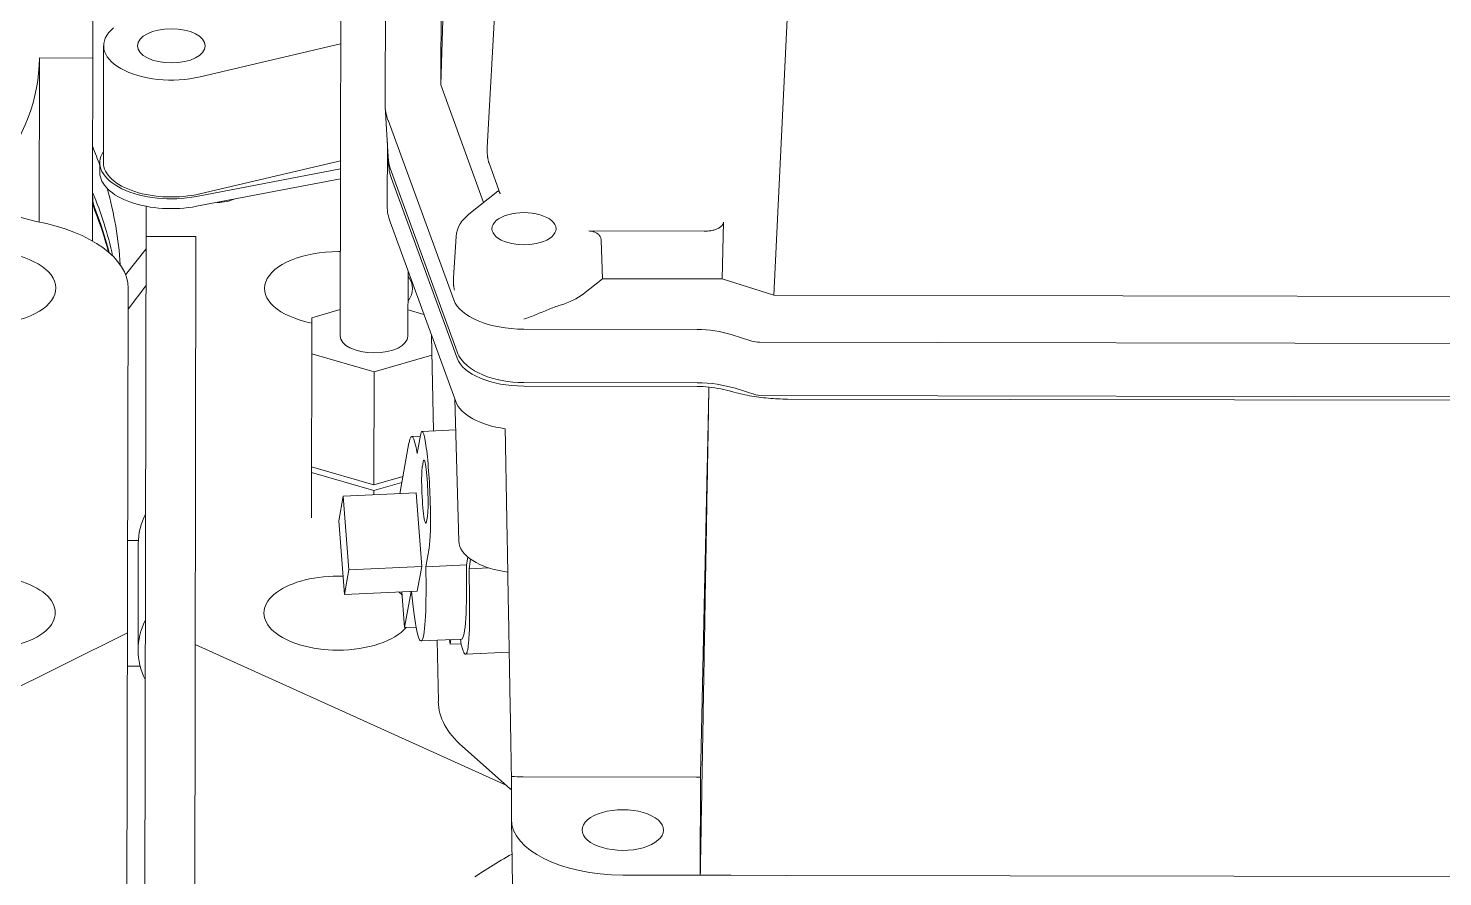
# Model space of a CAD drawing. Extents: x 766778 to 845620, y 133762 to 209800.
# Drawn here: x 785018.1 to 785216.4, y 190972.1 to 191091 of the extents above; entities that cross this region are included whole.
import ezdxf

# ---------------------------------------------------------------- set-up
doc = ezdxf.new("R2010")
doc.units = 0
doc.header["$MEASUREMENT"] = 0
doc.layers.get('0').update_dxf_attribs({"color": 1, "linetype": 'CONTINUOUS'})
doc.layers.add('LA-4748_SHOWN', color=2, linetype='CONTINUOUS', lineweight=53)

# ---------------------------------------------------------------- blocks, each defined once
blk = doc.blocks.new('ENGINE')
at = {"layer": 'LA-4748_SHOWN', "color": 252, "lineweight": 5}
for p, q in [((944012.92, 205744.1), (944013.73, 205896.45)), ((944027.19, 205779.24), (944028.11, 205806.98)), ((944027.31, 205801.11), (944027.19, 205779.24)), ((944033.64, 205770.42), (944035.36, 205799.7)), ((943978.25, 205757.52), (943978.47, 205798.87)), ((944073.78, 205749.58), (944076.27, 205798.68)), ((944019.46, 205795.54), (944019.36, 205776.54)), ((943979.82, 205768.5), (943979.91, 205784.89)), ((944013.14, 205785.03), (943993.41, 205780.47)), ((943970.77, 205760.22), (943970.89, 205783.2)), ((943978.39, 205783.16), (943970.89, 205783.2)), ((944033.11, 205762.71), (944027.19, 205779.24)), ((944019.75, 205769.18), (944019.37, 205776.17)), ((944019.75, 205774.32), (944028.88, 205749.08)), ((944019.64, 205771.16), (944019.6, 205762.25)), ((944033.63, 205770.3), (944033.64, 205770.42)), ((944033.63, 205770.18), (944033.63, 205770.3)), ((944033.63, 205770.07), (944033.63, 205770.18)), ((944033.63, 205769.96), (944033.63, 205770.07)), ((944033.63, 205769.86), (944033.63, 205769.96)), ((944033.64, 205769.76), (944033.63, 205769.86)), ((944033.64, 205769.66), (944033.64, 205769.76)), ((943979.31, 205767.12), (943979.32, 205768.5)), ((944013.05, 205768.63), (943993.32, 205764.08)), ((944019.75, 205769.18), (944019.8, 205768.64)), ((944019.8, 205768.64), (944019.89, 205768.1)), ((944019.81, 205768.56), (944019.81, 205768.31)), ((944019.89, 205768.1), (944020.02, 205767.57)), ((944033.65, 205769.56), (944033.64, 205769.66)), ((944033.66, 205769.46), (944033.65, 205769.56)), ((944033.67, 205769.37), (944033.66, 205769.46)), ((944033.68, 205769.28), (944033.67, 205769.37)), ((944033.69, 205769.18), (944033.68, 205769.28)), ((944033.7, 205769.09), (944033.69, 205769.18)), ((944033.72, 205769.01), (944033.7, 205769.09)), ((944033.73, 205768.92), (944033.72, 205769.01)), ((944033.74, 205768.83), (944033.73, 205768.92)), ((944033.76, 205768.75), (944033.74, 205768.83)), ((944033.78, 205768.67), (944033.76, 205768.75)), ((944033.79, 205768.59), (944033.78, 205768.67)), ((944033.81, 205768.51), (944033.79, 205768.59)), ((944033.83, 205768.43), (944033.81, 205768.51)), ((944033.86, 205768.36), (944033.83, 205768.43)), ((944033.88, 205768.29), (944033.86, 205768.36)), ((944033.9, 205768.22), (944033.88, 205768.29)), ((944033.9, 205768.22), (944035.44, 205763.93)), ((943992.86, 205762.33), (944013.04, 205766.12)), ((944013.05, 205767.5), (943992.87, 205763.71)), ((944020.02, 205767.57), (944020.19, 205767.05)), ((944029.32, 205741.81), (944020.19, 205767.05)), ((944020.2, 205766.14), (944029.32, 205740.9)), ((944031.04, 205761.08), (944035.13, 205764.3)), ((944035.13, 205764.3), (944035.14, 205764.3)), ((944035.14, 205764.3), (944035.15, 205764.31)), ((944035.15, 205764.31), (944035.16, 205764.31)), ((944035.16, 205764.31), (944035.17, 205764.32)), ((944035.17, 205764.32), (944035.18, 205764.32)), ((944035.18, 205764.32), (944035.2, 205764.31)), ((944035.2, 205764.31), (944035.21, 205764.31)), ((944035.21, 205764.31), (944035.22, 205764.31)), ((944035.22, 205764.31), (944035.23, 205764.3)), ((944035.23, 205764.3), (944035.24, 205764.29)), ((944035.24, 205764.29), (944035.26, 205764.28)), ((944035.26, 205764.28), (944035.27, 205764.26)), ((944035.27, 205764.26), (944035.28, 205764.25)), ((944035.28, 205764.25), (944035.3, 205764.23)), ((944035.3, 205764.23), (944035.31, 205764.21)), ((944035.31, 205764.21), (944035.32, 205764.19)), ((944035.32, 205764.19), (944035.34, 205764.16)), ((944035.34, 205764.16), (944035.35, 205764.14)), ((944035.35, 205764.14), (944035.36, 205764.11)), ((944035.36, 205764.11), (944035.38, 205764.08)), ((944035.38, 205764.08), (944035.39, 205764.04)), ((944035.39, 205764.04), (944035.41, 205764.01)), ((944035.41, 205764.01), (944035.42, 205763.97)), ((944035.42, 205763.97), (944035.44, 205763.93)), ((943985.11, 205635.14), (943985.78, 205762.35)), ((944019.98, 205760.06), (944029.11, 205734.82)), ((944030.07, 205760.1), (944029.81, 205759.73)), ((944030.36, 205760.45), (944030.07, 205760.1)), ((944030.69, 205760.78), (944030.36, 205760.45)), ((944031.04, 205761.08), (944030.69, 205760.78)), ((944066.72, 205759.85), (944066.54, 205751.89)), ((944066.72, 205759.85), (944066.7, 205759.71)), ((943985.76, 205758.12), (943992.76, 205758.08)), ((943991.77, 205570.91), (943992.76, 205758.08)), ((944029.24, 205757.99), (944028.86, 205752.17)), ((944029.3, 205758.45), (944029.24, 205757.99)), ((944029.42, 205758.9), (944029.3, 205758.45)), ((944029.59, 205759.32), (944029.42, 205758.9)), ((944029.81, 205759.73), (944029.59, 205759.32)), ((944047.85, 205758.68), (944047.98, 205758.67)), ((944047.85, 205758.68), (944064.01, 205758.59)), ((944047.98, 205758.67), (944048.1, 205758.67)), ((944048.1, 205758.67), (944048.21, 205758.65)), ((944048.21, 205758.65), (944048.32, 205758.63)), ((944048.32, 205758.63), (944048.42, 205758.61)), ((944048.42, 205758.61), (944048.52, 205758.58)), ((944048.52, 205758.58), (944048.62, 205758.54)), ((944048.62, 205758.54), (944048.71, 205758.51)), ((944048.71, 205758.51), (944048.79, 205758.47)), ((944048.79, 205758.47), (944048.87, 205758.42)), ((944048.87, 205758.42), (944048.95, 205758.38)), ((944048.95, 205758.38), (944049.03, 205758.33)), ((944049.03, 205758.33), (944049.1, 205758.27)), ((944049.1, 205758.27), (944049.17, 205758.22)), ((944049.17, 205758.22), (944049.23, 205758.16)), ((944049.23, 205758.16), (944049.3, 205758.1)), ((944049.3, 205758.1), (944049.35, 205758.03)), ((944049.35, 205758.03), (944049.4, 205757.96)), ((944049.4, 205757.96), (944049.45, 205757.88)), ((944049.45, 205757.88), (944049.49, 205757.8)), ((944049.49, 205757.8), (944049.52, 205757.71)), ((944064.18, 205758.59), (944064.01, 205758.59)), ((944064.35, 205758.6), (944064.18, 205758.59)), ((944064.51, 205758.61), (944064.35, 205758.6)), ((944064.66, 205758.62), (944064.51, 205758.61)), ((944064.81, 205758.64), (944064.66, 205758.62)), ((944064.96, 205758.66), (944064.81, 205758.64)), ((944065.1, 205758.69), (944064.96, 205758.66)), ((944065.24, 205758.72), (944065.1, 205758.69)), ((944065.37, 205758.75), (944065.24, 205758.72)), ((944065.5, 205758.79), (944065.37, 205758.75)), ((944065.62, 205758.83), (944065.5, 205758.79)), ((944065.74, 205758.88), (944065.62, 205758.83)), ((944065.86, 205758.92), (944065.74, 205758.88)), ((944065.97, 205758.98), (944065.86, 205758.92)), ((944066.08, 205759.03), (944065.97, 205758.98)), ((944066.18, 205759.1), (944066.08, 205759.03)), ((944066.28, 205759.16), (944066.18, 205759.1)), ((944066.38, 205759.23), (944066.28, 205759.16)), ((944066.46, 205759.3), (944066.38, 205759.23)), ((944066.54, 205759.39), (944066.46, 205759.3)), ((944066.61, 205759.48), (944066.54, 205759.39)), ((944066.67, 205759.58), (944066.61, 205759.48)), ((944066.7, 205759.71), (944066.67, 205759.58)), ((943985.75, 205756.41), (943982.88, 205752.74)), ((944049.52, 205757.71), (944049.54, 205757.62)), ((944049.54, 205757.62), (944049.56, 205757.51)), ((944049.56, 205757.51), (944049.57, 205757.4)), ((944049.72, 205751.98), (944049.57, 205757.4)), ((944022.49, 205753.12), (944022.44, 205744.05)), ((944028.85, 205751.99), (944028.84, 205751.91)), ((944028.84, 205751.91), (944028.84, 205751.84)), ((944028.84, 205751.84), (944028.84, 205751.77)), ((944028.86, 205752.2), (944028.85, 205752.13)), ((944028.85, 205752.13), (944028.85, 205752.06)), ((944028.85, 205752.06), (944028.85, 205751.99)), ((944047.05, 205749.88), (944049.72, 205751.98)), ((944049.72, 205751.98), (944066.54, 205751.89)), ((944073.78, 205749.58), (944066.54, 205751.89)), ((943982.16, 205550.32), (943983.22, 205750.88)), ((943983.2, 205747.92), (943985.72, 205751.21)), ((944028.84, 205751.77), (944028.84, 205751.7)), ((944028.84, 205751.7), (944028.84, 205751.63)), ((944028.84, 205751.63), (944028.85, 205751.55)), ((944028.85, 205751.55), (944028.85, 205751.48)), ((944028.85, 205751.48), (944028.85, 205751.41)), ((944028.85, 205751.41), (944028.86, 205751.34)), ((944028.86, 205751.34), (944028.86, 205751.26)), ((944028.86, 205751.26), (944028.87, 205751.19)), ((944028.87, 205751.19), (944028.87, 205751.12)), ((944028.87, 205751.12), (944028.88, 205751.04)), ((944028.88, 205751.04), (944028.89, 205750.97)), ((944028.89, 205750.97), (944028.9, 205750.9)), ((944028.9, 205750.9), (944028.91, 205750.83)), ((944028.91, 205750.83), (944028.92, 205750.75)), ((944028.92, 205750.75), (944028.93, 205750.68)), ((944028.93, 205750.68), (944028.94, 205750.61)), ((944028.94, 205750.61), (944028.95, 205750.53)), ((944028.95, 205750.53), (944028.97, 205750.46)), ((944042.57, 205747.86), (944042.78, 205747.94)), ((944042.78, 205747.94), (944042.99, 205748.02)), ((944042.99, 205748.02), (944043.19, 205748.1)), ((944043.19, 205748.1), (944043.4, 205748.17)), ((944043.4, 205748.17), (944043.6, 205748.24)), ((944043.6, 205748.24), (944043.8, 205748.3)), ((944171.65, 205749.06), (944073.78, 205749.58)), ((944008.82, 205718.62), (944008.97, 205746.64)), ((944012.94, 205747.77), (944008.97, 205746.64)), ((944024.68, 205747.06), (944022.46, 205747.72)), ((944038.7, 205746.35), (944038.91, 205746.42)), ((944038.91, 205746.42), (944039.13, 205746.5)), ((944039.13, 205746.5), (944039.35, 205746.58)), ((944039.35, 205746.58), (944039.56, 205746.66)), ((944039.56, 205746.66), (944039.78, 205746.74)), ((944039.78, 205746.74), (944040, 205746.82)), ((944040, 205746.82), (944040.22, 205746.91)), ((944040.22, 205746.91), (944040.43, 205746.99)), ((944040.43, 205746.99), (944040.65, 205747.08)), ((944040.65, 205747.08), (944040.86, 205747.17)), ((944040.86, 205747.17), (944041.08, 205747.26)), ((944041.08, 205747.26), (944041.29, 205747.34)), ((944041.29, 205747.34), (944041.51, 205747.43)), ((944041.51, 205747.43), (944041.72, 205747.52)), ((944041.72, 205747.52), (944041.93, 205747.61)), ((944041.93, 205747.61), (944042.15, 205747.69)), ((944042.15, 205747.69), (944042.36, 205747.78)), ((944042.36, 205747.78), (944042.57, 205747.86)), ((944025.95, 205730.74), (944025.75, 205744.11)), ((944038.69, 205744.94), (944062.99, 205744.81)), ((944067.77, 205744.1), (944070.66, 205743.17)), ((944071.72, 205743.01), (944173.63, 205742.48)), ((944008.94, 205741.6), (944017.66, 205739.03)), ((944017.66, 205739.03), (944025.79, 205741.34)), ((944029.32, 205741.81), (944029.43, 205741.53)), ((944029.43, 205741.53), (944029.57, 205741.26)), ((944029.57, 205741.26), (944029.72, 205741)), ((944029.72, 205741), (944029.89, 205740.76)), ((944029.89, 205740.76), (944030.28, 205740.29)), ((944030.28, 205740.29), (944030.71, 205739.87)), ((944017.57, 205723.19), (944017.66, 205739.03)), ((944030.71, 205739.87), (944031.2, 205739.49)), ((944031.2, 205739.49), (944031.73, 205739.14)), ((944031.73, 205739.14), (944032.3, 205738.83)), ((944032.3, 205738.83), (944032.91, 205738.55)), ((944032.91, 205738.55), (944033.55, 205738.3)), ((944033.55, 205738.3), (944034.22, 205738.09)), ((944034.22, 205738.09), (944034.92, 205737.9)), ((944034.92, 205737.9), (944035.64, 205737.75)), ((944035.64, 205737.75), (944036.37, 205737.63)), ((944036.37, 205737.63), (944037.12, 205737.54)), ((944037.12, 205737.54), (944037.88, 205737.49)), ((944037.88, 205737.49), (944038.65, 205737.47)), ((944062.95, 205737.34), (944038.65, 205737.47)), ((944038.65, 205736.96), (944062.95, 205736.83)), ((944062.95, 205737.34), (944063.66, 205737.33)), ((944063.66, 205737.33), (944064.37, 205737.29)), ((944064.37, 205737.29), (944065.07, 205737.22)), ((944064.6, 205736.3), (944064.59, 205735.85)), ((944064.62, 205736.75), (944064.6, 205736.3)), ((944064.61, 205736.22), (944064.6, 205735.73)), ((944064.62, 205736.7), (944064.61, 205736.22)), ((944064.62, 205736.75), (944064.62, 205736.7)), ((944065.07, 205737.22), (944065.76, 205737.13)), ((944065.76, 205737.13), (944066.43, 205737.02)), ((944066.43, 205737.02), (944067.08, 205736.88)), ((944067.08, 205736.88), (944067.7, 205736.72)), ((944067.7, 205736.72), (944068.3, 205736.55)), ((944068.11, 205736.02), (944067.81, 205736.11)), ((944068.42, 205735.94), (944068.11, 205736.02)), ((944071.19, 205735.62), (944068.3, 205736.55)), ((944029.47, 205715.28), (944028.97, 205735.22)), ((944064.55, 205734.04), (944064.54, 205733.59)), ((944064.56, 205734.49), (944064.55, 205734.04)), ((944064.56, 205734.27), (944064.55, 205733.78)), ((944064.57, 205734.94), (944064.56, 205734.49)), ((944064.57, 205734.76), (944064.56, 205734.27)), ((944064.58, 205735.39), (944064.57, 205734.94)), ((944064.58, 205735.24), (944064.57, 205734.76)), ((944064.59, 205735.85), (944064.58, 205735.39)), ((944064.6, 205735.73), (944064.58, 205735.24)), ((944068.72, 205735.86), (944068.42, 205735.94)), ((944069.03, 205735.78), (944068.72, 205735.86)), ((944069.34, 205735.71), (944069.03, 205735.78)), ((944069.66, 205735.64), (944069.34, 205735.71)), ((944069.98, 205735.57), (944069.66, 205735.64)), ((944070.3, 205735.51), (944069.98, 205735.57)), ((944070.62, 205735.45), (944070.3, 205735.51)), ((944070.95, 205735.4), (944070.62, 205735.45)), ((944071.27, 205735.35), (944070.95, 205735.4)), ((944071.45, 205735.56), (944071.19, 205735.62)), ((944071.61, 205735.3), (944071.27, 205735.35)), ((944071.68, 205735.55), (944071.45, 205735.56)), ((944071.94, 205735.26), (944071.61, 205735.3)), ((944173.6, 205735.01), (944071.68, 205735.55)), ((944072.27, 205735.22), (944071.94, 205735.26)), ((944072.6, 205735.18), (944072.27, 205735.22)), ((944072.94, 205735.15), (944072.6, 205735.18)), ((944073.27, 205735.12), (944072.94, 205735.15)), ((944073.61, 205735.09), (944073.27, 205735.12)), ((944073.95, 205735.07), (944073.61, 205735.09)), ((944074.28, 205735.05), (944073.95, 205735.07)), ((944074.62, 205735.04), (944074.28, 205735.05)), ((944074.96, 205735.03), (944074.62, 205735.04)), ((944075.3, 205735.02), (944074.96, 205735.03)), ((944075.64, 205735.02), (944075.3, 205735.02)), ((944075.64, 205735.02), (944169.64, 205734.52)), ((944064.5, 205732.24), (944064.49, 205731.79)), ((944064.51, 205732.69), (944064.5, 205732.24)), ((944064.53, 205733.14), (944064.51, 205732.69)), ((944064.52, 205732.32), (944064.51, 205731.83)), ((944064.53, 205732.81), (944064.52, 205732.32)), ((944064.54, 205733.59), (944064.53, 205733.14)), ((944064.54, 205733.29), (944064.53, 205732.81)), ((944064.55, 205733.78), (944064.54, 205733.29)), ((944024.12, 205730.01), (944022.9, 205729.96)), ((944024.15, 205730.15), (944023.67, 205727.55)), ((944029.08, 205730.88), (944024.37, 205730.67)), ((944036.03, 205730.56), (944036.03, 205731)), ((944036.04, 205730.13), (944036.03, 205730.56)), ((944036.05, 205729.7), (944036.04, 205730.13)), ((944064.46, 205730.44), (944064.45, 205729.99)), ((944064.47, 205730.89), (944064.46, 205730.44)), ((944064.48, 205731.34), (944064.47, 205730.89)), ((944064.48, 205730.36), (944064.47, 205729.87)), ((944064.49, 205731.79), (944064.48, 205731.34)), ((944064.49, 205730.85), (944064.48, 205730.36)), ((944064.5, 205731.34), (944064.49, 205730.85)), ((944064.51, 205731.83), (944064.5, 205731.34)), ((944022.53, 205729.08), (944021.22, 205721.94)), ((944036.05, 205729.27), (944036.05, 205729.7)), ((944036.06, 205728.84), (944036.05, 205729.27)), ((944036.06, 205728.41), (944036.06, 205728.84)), ((944036.07, 205727.97), (944036.06, 205728.41)), ((944064.4, 205728.19), (944064.39, 205727.74)), ((944064.41, 205728.64), (944064.4, 205728.19)), ((944064.42, 205729.09), (944064.41, 205728.64)), ((944064.43, 205729.54), (944064.42, 205729.09)), ((944064.45, 205729.99), (944064.43, 205729.54)), ((944064.44, 205728.41), (944064.43, 205727.92)), ((944064.45, 205728.9), (944064.44, 205728.41)), ((944064.46, 205729.39), (944064.45, 205728.9)), ((944064.47, 205729.87), (944064.46, 205729.39)), ((944024.39, 205725.73), (944024.51, 205726.4)), ((944036.08, 205727.54), (944036.07, 205727.97)), ((944036.08, 205727.11), (944036.08, 205727.54)), ((944036.09, 205726.68), (944036.08, 205727.11)), ((944036.1, 205726.24), (944036.09, 205726.68)), ((944036.1, 205725.81), (944036.1, 205726.24)), ((944064.36, 205726.4), (944064.34, 205725.95)), ((944064.37, 205726.85), (944064.36, 205726.4)), ((944064.38, 205727.3), (944064.37, 205726.85)), ((944064.39, 205727.74), (944064.38, 205727.3)), ((944064.4, 205726.45), (944064.39, 205725.96)), ((944064.41, 205726.94), (944064.4, 205726.45)), ((944064.42, 205727.43), (944064.41, 205726.94)), ((944064.43, 205727.92), (944064.42, 205727.43)), ((944008.85, 205724.97), (944017.57, 205722.41)), ((944008.86, 205725.75), (944017.57, 205723.19)), ((944017.57, 205723.19), (944021.66, 205724.34)), ((944036.11, 205725.38), (944036.1, 205725.81)), ((944036.11, 205724.94), (944036.11, 205725.38)), ((944036.12, 205724.51), (944036.11, 205724.94)), ((944036.13, 205724.07), (944036.12, 205724.51)), ((944036.13, 205723.64), (944036.13, 205724.07)), ((944064.3, 205724.16), (944064.29, 205723.72)), ((944064.31, 205724.61), (944064.3, 205724.16)), ((944064.32, 205725.06), (944064.31, 205724.61)), ((944064.33, 205725.5), (944064.32, 205725.06)), ((944064.34, 205725.95), (944064.33, 205725.5)), ((944064.36, 205724.48), (944064.35, 205723.99)), ((944064.37, 205724.97), (944064.36, 205724.48)), ((944064.38, 205725.47), (944064.37, 205724.97)), ((944064.39, 205725.96), (944064.38, 205725.47)), ((944017.57, 205722.41), (944021.51, 205723.52)), ((944017.57, 205721.78), (944017.57, 205722.41)), ((944036.14, 205723.2), (944036.13, 205723.64)), ((944036.15, 205722.77), (944036.14, 205723.2)), ((944036.15, 205722.33), (944036.15, 205722.77)), ((944036.16, 205721.9), (944036.15, 205722.33)), ((944064.25, 205722.38), (944064.24, 205721.93)), ((944064.27, 205722.82), (944064.25, 205722.38)), ((944064.28, 205723.27), (944064.27, 205722.82)), ((944064.29, 205723.72), (944064.28, 205723.27)), ((944064.32, 205722.52), (944064.31, 205722.02)), ((944064.33, 205723.01), (944064.32, 205722.52)), ((944064.34, 205723.5), (944064.33, 205723.01)), ((944064.35, 205723.99), (944064.34, 205723.5)), ((944013.28, 205721.6), (944012.64, 205718.15)), ((944023.49, 205722.04), (944013.28, 205721.6)), ((944014.03, 205711.28), (944013.28, 205721.6)), ((944024.25, 205711.72), (944023.49, 205722.04)), ((944036.17, 205721.46), (944036.16, 205721.9)), ((944036.17, 205721.03), (944036.17, 205721.46)), ((944036.18, 205720.59), (944036.17, 205721.03)), ((944036.18, 205720.15), (944036.18, 205720.59)), ((944036.19, 205719.72), (944036.18, 205720.15)), ((944064.2, 205720.15), (944064.19, 205719.7)), ((944064.21, 205720.59), (944064.2, 205720.15)), ((944064.22, 205721.04), (944064.21, 205720.59)), ((944064.23, 205721.48), (944064.22, 205721.04)), ((944064.24, 205721.93), (944064.23, 205721.48)), ((944064.27, 205720.55), (944064.26, 205720.05)), ((944064.28, 205721.04), (944064.27, 205720.55)), ((944064.29, 205721.53), (944064.28, 205721.04)), ((944064.31, 205722.02), (944064.29, 205721.53)), ((944012.64, 205718.15), (944013.4, 205707.84)), ((944025.07, 205718.71), (944024.95, 205718.04)), ((944036.2, 205719.28), (944036.19, 205719.72)), ((944036.2, 205718.84), (944036.2, 205719.28)), ((944036.21, 205718.41), (944036.2, 205718.84)), ((944036.22, 205717.97), (944036.21, 205718.41)), ((944064.15, 205718.36), (944064.14, 205717.92)), ((944064.17, 205718.81), (944064.15, 205718.36)), ((944064.18, 205719.25), (944064.17, 205718.81)), ((944064.19, 205719.7), (944064.18, 205719.25)), ((944064.23, 205718.57), (944064.22, 205718.08)), ((944064.24, 205719.07), (944064.23, 205718.57)), ((944064.25, 205719.56), (944064.24, 205719.07)), ((944064.26, 205720.05), (944064.25, 205719.56)), ((944036.22, 205717.53), (944036.22, 205717.97)), ((944036.23, 205717.09), (944036.22, 205717.53)), ((944036.24, 205716.66), (944036.23, 205717.09)), ((944036.24, 205716.22), (944036.24, 205716.66)), ((944036.25, 205715.78), (944036.24, 205716.22)), ((944064.1, 205716.14), (944064.09, 205715.7)), ((944064.11, 205716.59), (944064.1, 205716.14)), ((944064.12, 205717.03), (944064.11, 205716.59)), ((944064.13, 205717.48), (944064.12, 205717.03)), ((944064.14, 205717.92), (944064.13, 205717.48)), ((944064.19, 205716.6), (944064.18, 205716.11)), ((944064.2, 205717.09), (944064.19, 205716.6)), ((944064.21, 205717.59), (944064.2, 205717.09)), ((944064.22, 205718.08), (944064.21, 205717.59)), ((943984.53, 205715.49), (943983.03, 205715.5)), ((943984.52, 205715.05), (943984.44, 205700.15)), ((944024.83, 205711.69), (944025.31, 205714.29)), ((944036.25, 205715.34), (944036.25, 205715.78)), ((944036.26, 205714.9), (944036.25, 205715.34)), ((944036.27, 205714.46), (944036.26, 205714.9)), ((944036.27, 205714.02), (944036.27, 205714.46)), ((944064.05, 205714.37), (944064.04, 205713.93)), ((944064.06, 205714.81), (944064.05, 205714.37)), ((944064.08, 205715.26), (944064.06, 205714.81)), ((944064.09, 205715.7), (944064.08, 205715.26)), ((944064.15, 205714.62), (944064.14, 205714.13)), ((944064.16, 205715.12), (944064.15, 205714.62)), ((944064.17, 205715.61), (944064.16, 205715.12)), ((944064.18, 205716.11), (944064.17, 205715.61)), ((944030.53, 205711.93), (944030.73, 205713.02)), ((944030.91, 205711.38), (944031.1, 205712.73)), ((944036.28, 205713.58), (944036.27, 205714.02)), ((944036.29, 205713.14), (944036.28, 205713.58)), ((944036.29, 205712.7), (944036.29, 205713.14)), ((944036.3, 205712.26), (944036.29, 205712.7)), ((944036.31, 205711.82), (944036.3, 205712.26)), ((944064.01, 205712.6), (944064, 205712.15)), ((944064.02, 205713.04), (944064.01, 205712.6)), ((944064.03, 205713.48), (944064.02, 205713.04)), ((944064.04, 205713.93), (944064.03, 205713.48)), ((944064.11, 205712.64), (944064.1, 205712.14)), ((944064.12, 205713.13), (944064.11, 205712.64)), ((944064.13, 205713.63), (944064.12, 205713.13)), ((944064.14, 205714.13), (944064.13, 205713.63)), ((944013.4, 205707.84), (944014.03, 205711.28)), ((944024.25, 205711.72), (944014.03, 205711.28)), ((944023.61, 205708.27), (944024.25, 205711.72)), ((944030.53, 205711.93), (944024.83, 205711.69)), ((944030.91, 205711.38), (944033.64, 205711.5)), ((944030.95, 205706.92), (944030.91, 205711.38)), ((944036.31, 205711.38), (944036.31, 205711.82)), ((944036.32, 205710.94), (944036.31, 205711.38)), ((944036.32, 205710.5), (944036.32, 205710.94)), ((944036.33, 205710.06), (944036.32, 205710.5)), ((944063.95, 205710.39), (944063.94, 205709.94)), ((944063.96, 205710.83), (944063.95, 205710.39)), ((944063.98, 205711.27), (944063.96, 205710.83)), ((944063.99, 205711.71), (944063.98, 205711.27)), ((944064, 205712.15), (944063.99, 205711.71)), ((944064.06, 205710.65), (944064.05, 205710.16)), ((944064.07, 205711.15), (944064.06, 205710.65)), ((944064.09, 205711.65), (944064.07, 205711.15)), ((944064.1, 205712.14), (944064.09, 205711.65)), ((944023.61, 205708.27), (944013.4, 205707.84)), ((944021.81, 205703.17), (944022.74, 205708.24)), ((944036.34, 205709.62), (944036.33, 205710.06)), ((944036.34, 205709.17), (944036.34, 205709.62)), ((944036.35, 205708.73), (944036.34, 205709.17)), ((944036.36, 205708.29), (944036.35, 205708.73)), ((944036.36, 205707.85), (944036.36, 205708.29)), ((944063.91, 205708.62), (944063.9, 205708.18)), ((944063.92, 205709.06), (944063.91, 205708.62)), ((944063.93, 205709.5), (944063.92, 205709.06)), ((944063.94, 205709.94), (944063.93, 205709.5)), ((944064.02, 205708.67), (944064.01, 205708.17)), ((944064.03, 205709.16), (944064.02, 205708.67)), ((944064.04, 205709.66), (944064.03, 205709.16)), ((944064.05, 205710.16), (944064.04, 205709.66)), ((944021.45, 205708.18), (944021.81, 205703.17)), ((944030.95, 205706.28), (944030.95, 205706.92)), ((944030.95, 205705.7), (944030.95, 205706.28)), ((944036.37, 205707.41), (944036.36, 205707.85)), ((944036.38, 205706.96), (944036.37, 205707.41)), ((944036.38, 205706.52), (944036.38, 205706.96)), ((944036.39, 205706.08), (944036.38, 205706.52)), ((944063.85, 205706.42), (944063.84, 205705.98)), ((944063.86, 205706.86), (944063.85, 205706.42)), ((944063.88, 205707.3), (944063.86, 205706.86)), ((944063.89, 205707.74), (944063.88, 205707.3)), ((944063.9, 205708.18), (944063.89, 205707.74)), ((944063.98, 205706.68), (944063.97, 205706.18)), ((944063.99, 205707.17), (944063.98, 205706.68)), ((944064, 205707.67), (944063.99, 205707.17)), ((944064.01, 205708.17), (944064, 205707.67)), ((944030.94, 205704.22), (944030.95, 205704.67)), ((944030.95, 205705.16), (944030.95, 205705.7)), ((944030.95, 205704.67), (944030.95, 205705.16)), ((944036.4, 205705.63), (944036.39, 205706.08)), ((944036.4, 205705.19), (944036.4, 205705.63)), ((944036.41, 205704.74), (944036.4, 205705.19)), ((944036.41, 205704.3), (944036.41, 205704.74)), ((944036.42, 205703.86), (944036.41, 205704.3)), ((944063.81, 205704.66), (944063.8, 205704.22)), ((944063.82, 205705.1), (944063.81, 205704.66)), ((944063.83, 205705.54), (944063.82, 205705.1)), ((944063.84, 205705.98), (944063.83, 205705.54)), ((944063.94, 205704.68), (944063.93, 205704.18)), ((944063.95, 205705.18), (944063.94, 205704.68)), ((944063.96, 205705.68), (944063.95, 205705.18)), ((944063.97, 205706.18), (944063.96, 205705.68)), ((943982.97, 205702.59), (943945.97, 205684.33)), ((944023.44, 205703.24), (944021.81, 205703.17)), ((944030.87, 205702.09), (944030.88, 205702.39)), ((944030.88, 205702.39), (944030.9, 205702.71)), ((944030.9, 205702.71), (944030.91, 205703.05)), ((944030.91, 205703.05), (944030.92, 205703.41)), ((944030.92, 205703.41), (944030.93, 205703.8)), ((944030.93, 205703.8), (944030.94, 205704.22)), ((944036.43, 205703.41), (944036.42, 205703.86)), ((944036.43, 205702.97), (944036.43, 205703.41)), ((944036.44, 205702.52), (944036.43, 205702.97)), ((944036.45, 205702.07), (944036.44, 205702.52)), ((944063.75, 205702.46), (944063.74, 205702.03)), ((944063.77, 205702.9), (944063.75, 205702.46)), ((944063.78, 205703.34), (944063.77, 205702.9)), ((944063.79, 205703.78), (944063.78, 205703.34)), ((944063.8, 205704.22), (944063.79, 205703.78)), ((944063.9, 205702.69), (944063.89, 205702.19)), ((944063.91, 205703.19), (944063.9, 205702.69)), ((944063.92, 205703.68), (944063.91, 205703.19)), ((944063.93, 205704.18), (944063.92, 205703.68)), ((943992.46, 205700.88), (944036.08, 205680.97)), ((944029.83, 205701.53), (944024.13, 205701.29)), ((944026.52, 205692.77), (944026.39, 205701.38)), ((944028.13, 205701.46), (944028.19, 205700.82)), ((944028.19, 205700.82), (944028.28, 205701.47)), ((944028.19, 205700.82), (944029.76, 205700.88)), ((944029.63, 205701.52), (944029.68, 205701.28)), ((944029.68, 205701.28), (944029.72, 205701.05)), ((944029.72, 205701.05), (944029.77, 205700.83)), ((944029.77, 205700.83), (944029.81, 205700.64)), ((944029.81, 205700.64), (944029.86, 205700.46)), ((944029.86, 205700.46), (944029.9, 205700.29)), ((944029.9, 205700.29), (944029.95, 205700.14)), ((944030.68, 205700.17), (944030.71, 205700.32)), ((944030.71, 205700.32), (944030.73, 205700.49)), ((944030.73, 205700.49), (944030.75, 205700.67)), ((944030.75, 205700.67), (944030.77, 205700.87)), ((944030.77, 205700.87), (944030.79, 205701.08)), ((944030.79, 205701.08), (944030.81, 205701.3)), ((944030.81, 205701.3), (944030.83, 205701.55)), ((944030.83, 205701.55), (944030.85, 205701.81)), ((944030.85, 205701.81), (944030.87, 205702.09)), ((944036.45, 205701.63), (944036.45, 205702.07)), ((944036.46, 205701.18), (944036.45, 205701.63)), ((944036.47, 205700.74), (944036.46, 205701.18)), ((944036.47, 205700.29), (944036.47, 205700.74)), ((944036.48, 205699.84), (944036.47, 205700.29)), ((944063.7, 205700.27), (944063.69, 205699.84)), ((944063.71, 205700.71), (944063.7, 205700.27)), ((944063.72, 205701.15), (944063.71, 205700.71)), ((944063.73, 205701.59), (944063.72, 205701.15)), ((944063.74, 205702.03), (944063.73, 205701.59)), ((944063.85, 205700.69), (944063.84, 205700.19)), ((944063.86, 205701.19), (944063.85, 205700.69)), ((944063.87, 205701.69), (944063.86, 205701.19)), ((944063.89, 205702.19), (944063.87, 205701.69)), ((944029.95, 205700.14), (944029.99, 205700)), ((944029.99, 205700), (944030.03, 205699.88)), ((944030.03, 205699.88), (944030.07, 205699.78)), ((944030.07, 205699.78), (944030.11, 205699.68)), ((944030.11, 205699.68), (944030.14, 205699.61)), ((944030.14, 205699.61), (944030.18, 205699.54)), ((944030.18, 205699.54), (944030.22, 205699.49)), ((944030.22, 205699.49), (944030.25, 205699.45)), ((944030.25, 205699.45), (944030.29, 205699.42)), ((944030.29, 205699.42), (944030.32, 205699.41)), ((944030.32, 205699.41), (944030.36, 205699.4)), ((944036.48, 205699.67), (944030.36, 205699.4)), ((944030.36, 205699.4), (944030.39, 205699.41)), ((944030.39, 205699.41), (944030.42, 205699.43)), ((944030.42, 205699.43), (944030.46, 205699.46)), ((944030.46, 205699.46), (944030.49, 205699.51)), ((944030.49, 205699.51), (944030.52, 205699.56)), ((944030.52, 205699.56), (944030.55, 205699.63)), ((944030.55, 205699.63), (944030.57, 205699.71)), ((944030.57, 205699.71), (944030.6, 205699.81)), ((944030.6, 205699.81), (944030.63, 205699.92)), ((944030.63, 205699.92), (944030.66, 205700.04)), ((944030.66, 205700.04), (944030.68, 205700.17)), ((944036.49, 205699.4), (944036.48, 205699.84)), ((944036.49, 205698.95), (944036.49, 205699.4)), ((944036.5, 205698.5), (944036.49, 205698.95)), ((944036.51, 205698.06), (944036.5, 205698.5)), ((944063.66, 205698.52), (944063.64, 205698.09)), ((944063.67, 205698.96), (944063.66, 205698.52)), ((944063.68, 205699.4), (944063.67, 205698.96)), ((944063.69, 205699.84), (944063.68, 205699.4)), ((944063.81, 205698.68), (944063.8, 205698.18)), ((944063.82, 205699.19), (944063.81, 205698.68)), ((944063.83, 205699.69), (944063.82, 205699.19)), ((944063.84, 205700.19), (944063.83, 205699.69)), ((943984.72, 205697.88), (943982.94, 205697.89)), ((944036.51, 205697.61), (944036.51, 205698.06)), ((944036.52, 205697.16), (944036.51, 205697.61)), ((944036.53, 205696.71), (944036.52, 205697.16)), ((944036.53, 205696.26), (944036.53, 205696.71)), ((944063.6, 205696.34), (944063.59, 205695.91)), ((944063.61, 205696.78), (944063.6, 205696.34)), ((944063.62, 205697.21), (944063.61, 205696.78)), ((944063.63, 205697.65), (944063.62, 205697.21)), ((944063.64, 205698.09), (944063.63, 205697.65)), ((944063.77, 205696.68), (944063.76, 205696.18)), ((944063.78, 205697.18), (944063.77, 205696.68)), ((944063.79, 205697.68), (944063.78, 205697.18)), ((944063.8, 205698.18), (944063.79, 205697.68)), ((944036.54, 205695.82), (944036.53, 205696.26)), ((944036.54, 205695.37), (944036.54, 205695.82)), ((944036.55, 205694.92), (944036.54, 205695.37)), ((944036.56, 205694.47), (944036.55, 205694.92)), ((944036.56, 205694.02), (944036.56, 205694.47)), ((944063.56, 205694.6), (944063.55, 205694.16)), ((944063.57, 205695.03), (944063.56, 205694.6)), ((944063.58, 205695.47), (944063.57, 205695.03)), ((944063.59, 205695.91), (944063.58, 205695.47)), ((944063.73, 205694.67), (944063.72, 205694.17)), ((944063.74, 205695.17), (944063.73, 205694.67)), ((944063.75, 205695.68), (944063.74, 205695.17)), ((944063.76, 205696.18), (944063.75, 205695.68)), ((944036.57, 205693.57), (944036.56, 205694.02)), ((944036.58, 205693.12), (944036.57, 205693.57)), ((944036.58, 205692.67), (944036.58, 205693.12)), ((944036.59, 205692.22), (944036.58, 205692.67)), ((944063.5, 205692.42), (944063.49, 205691.99)), ((944063.51, 205692.86), (944063.5, 205692.42)), ((944063.52, 205693.29), (944063.51, 205692.86)), ((944063.53, 205693.73), (944063.52, 205693.29)), ((944063.55, 205694.16), (944063.53, 205693.73)), ((944063.68, 205692.66), (944063.67, 205692.16)), ((944063.69, 205693.16), (944063.68, 205692.66)), ((944063.7, 205693.67), (944063.69, 205693.16)), ((944063.72, 205694.17), (944063.7, 205693.67)), ((944036.6, 205691.77), (944036.59, 205692.22)), ((944036.6, 205691.32), (944036.6, 205691.77)), ((944036.61, 205690.87), (944036.6, 205691.32)), ((944036.62, 205690.42), (944036.61, 205690.87)), ((944036.62, 205689.97), (944036.62, 205690.42)), ((944063.46, 205690.69), (944063.45, 205690.25)), ((944063.47, 205691.12), (944063.46, 205690.69)), ((944063.48, 205691.56), (944063.47, 205691.12)), ((944063.49, 205691.99), (944063.48, 205691.56)), ((944063.64, 205690.65), (944063.63, 205690.14)), ((944063.65, 205691.15), (944063.64, 205690.65)), ((944063.66, 205691.65), (944063.65, 205691.15)), ((944063.67, 205692.16), (944063.66, 205691.65)), ((944036.63, 205689.51), (944036.62, 205689.97)), ((944036.64, 205689.06), (944036.63, 205689.51)), ((944036.64, 205688.61), (944036.64, 205689.06)), ((944036.65, 205688.16), (944036.64, 205688.61)), ((944063.4, 205688.52), (944063.39, 205688.09)), ((944063.41, 205688.96), (944063.4, 205688.52)), ((944063.43, 205689.39), (944063.41, 205688.96)), ((944063.44, 205689.82), (944063.43, 205689.39)), ((944063.45, 205690.25), (944063.44, 205689.82)), ((944063.6, 205688.63), (944063.59, 205688.13)), ((944063.61, 205689.13), (944063.6, 205688.63)), ((944063.62, 205689.64), (944063.61, 205689.13)), ((944063.63, 205690.14), (944063.62, 205689.64)), ((944036.57, 205680.53), (944029.87, 205686.48)), ((944036.66, 205687.71), (944036.65, 205688.16)), ((944036.66, 205687.25), (944036.66, 205687.71)), ((944036.67, 205686.8), (944036.66, 205687.25)), ((944036.68, 205686.35), (944036.67, 205686.8)), ((944063.36, 205686.79), (944063.35, 205686.36)), ((944063.37, 205687.22), (944063.36, 205686.79)), ((944063.38, 205687.66), (944063.37, 205687.22)), ((944063.39, 205688.09), (944063.38, 205687.66)), ((944063.56, 205686.61), (944063.55, 205686.11)), ((944063.57, 205687.12), (944063.56, 205686.61)), ((944063.58, 205687.62), (944063.57, 205687.12)), ((944063.59, 205688.13), (944063.58, 205687.62)), ((944036.68, 205685.89), (944036.68, 205686.35)), ((944036.69, 205685.44), (944036.68, 205685.89)), ((944036.7, 205684.99), (944036.69, 205685.44)), ((944036.7, 205684.53), (944036.7, 205684.99)), ((944036.71, 205684.08), (944036.7, 205684.53)), ((944063.31, 205684.63), (944063.3, 205684.2)), ((944063.32, 205685.07), (944063.31, 205684.63)), ((944063.33, 205685.5), (944063.32, 205685.07)), ((944063.34, 205685.93), (944063.33, 205685.5)), ((944063.35, 205686.36), (944063.34, 205685.93)), ((944063.51, 205684.59), (944063.5, 205684.08)), ((944063.52, 205685.1), (944063.51, 205684.59)), ((944063.53, 205685.6), (944063.52, 205685.1)), ((944063.55, 205686.11), (944063.53, 205685.6)), ((944036.72, 205683.62), (944036.71, 205684.08)), ((944036.72, 205683.17), (944036.72, 205683.62)), ((944036.73, 205682.71), (944036.72, 205683.17)), ((944036.74, 205682.26), (944036.73, 205682.71)), ((944063.25, 205682.48), (944063.24, 205682.05)), ((944063.26, 205682.91), (944063.25, 205682.48)), ((944063.27, 205683.34), (944063.26, 205682.91)), ((944063.28, 205683.77), (944063.27, 205683.34)), ((944063.3, 205684.2), (944063.28, 205683.77)), ((944063.47, 205682.57), (944063.46, 205682.06)), ((944063.48, 205683.07), (944063.47, 205682.57)), ((944063.49, 205683.58), (944063.48, 205683.07)), ((944063.5, 205684.08), (944063.49, 205683.58)), ((944036.7, 205676.27), (944036.74, 205682.26)), ((944038.36, 205682.19), (944062.66, 205682.06)), ((944063.17, 205668.31), (944063.24, 205682.05)), ((944063.43, 205680.54), (944063.42, 205680.03)), ((944063.44, 205681.04), (944063.43, 205680.54)), ((944063.45, 205681.55), (944063.44, 205681.04)), ((944063.46, 205682.06), (944063.45, 205681.55)), ((944063.38, 205678.51), (944063.37, 205678)), ((944063.4, 205679.02), (944063.38, 205678.51)), ((944063.41, 205679.52), (944063.4, 205679.02)), ((944063.42, 205680.03), (944063.41, 205679.52)), ((944063.34, 205676.47), (944063.33, 205675.97)), ((944063.35, 205676.98), (944063.34, 205676.47)), ((944063.36, 205677.49), (944063.35, 205676.98)), ((944063.37, 205678), (944063.36, 205677.49)), ((944037.17, 205645.27), (944036.7, 205676.19)), ((944063.31, 205674.95), (944063.3, 205674.44)), ((944063.32, 205675.46), (944063.31, 205674.95)), ((944063.33, 205675.97), (944063.32, 205675.46)), ((944063.27, 205672.91), (944063.26, 205672.4)), ((944063.28, 205673.42), (944063.27, 205672.91)), ((944063.29, 205673.93), (944063.28, 205673.42)), ((944063.3, 205674.44), (944063.29, 205673.93)), ((944035.63, 205670.72), (944035.26, 205670.5)), ((944036.01, 205670.93), (944035.63, 205670.72)), ((944036.39, 205671.15), (944036.01, 205670.93)), ((944036.78, 205671.36), (944036.39, 205671.15)), ((944063.22, 205670.87), (944063.21, 205670.36)), ((944063.23, 205671.38), (944063.22, 205670.87)), ((944063.24, 205671.89), (944063.23, 205671.38)), ((944063.26, 205672.4), (944063.24, 205671.89)), ((944032.27, 205668.67), (944031.91, 205668.43)), ((944032.64, 205668.9), (944032.27, 205668.67)), ((944033.01, 205669.14), (944032.64, 205668.9)), ((944033.38, 205669.37), (944033.01, 205669.14)), ((944033.76, 205669.6), (944033.38, 205669.37)), ((944034.13, 205669.83), (944033.76, 205669.6)), ((944034.5, 205670.05), (944034.13, 205669.83)), ((944034.88, 205670.28), (944034.5, 205670.05)), ((944035.26, 205670.5), (944034.88, 205670.28)), ((944063.18, 205668.83), (944063.17, 205668.31)), ((944063.19, 205669.34), (944063.18, 205668.83)), ((944063.2, 205669.85), (944063.19, 205669.34)), ((944063.21, 205670.36), (944063.2, 205669.85)), ((944031.91, 205668.43), (944031.54, 205668.19)), ((944052.29, 205668.37), (944067.45, 205668.29)), ((944067.45, 205668.29), (944075.29, 205668.25)), ((944075.29, 205668.25), (944169.28, 205667.76))]:
    blk.add_line(p, q, dxfattribs=at)
for centre, major_axis, ratio, start_param, end_param in [((943989.41, 205784.84), (-9.5, 0.05), 0.505559, 5.738497, 8.29163), ((943880.39, 205783.67), (90.5, -0.48), 0.5, 5.911974, 6.283185), ((944043.85, 205776.41), (-24.5, 0.13), 0.5, 0, 0.1818), ((943919.74, 205751.7), (62.43, -2.81), 0.898671, 0.346385, 0.395531), ((943989.32, 205768.45), (-10, 0.05), 0.505559, 5.965625, 8.219325), ((943989.32, 205768.45), (-9.5, 0.05), 0.505559, 0, 2.008444), ((944043.81, 205768.18), (-24, 0.13), 0.5, 0, 0.1818), ((943973.95, 205764.95), (-10, 0.05), 0.5, 5.911974, 7.490896), ((943989.31, 205767.07), (-10, 0.05), 0.505559, 0, 1.93614), ((943984.29, 205763.77), (-6, 0.03), 0.898808, 0, 0.343428), ((943919.69, 205744.87), (62.5, -0.33), 0.898808, 0.195131, 0.359707), ((943919.74, 205751.7), (62.43, -2.81), 0.898671, 0.093996, 0.286951), ((943984.29, 205763.45), (-6, 0.03), 0.898808, 0, 0.343428), ((943919.68, 205743.37), (62.5, -0.33), 0.898808, 0.230128, 0.343428), ((943995.79, 205764.56), (3.4, -0.02), 0.5, 4.69547, 4.712389), ((943995.79, 205764.56), (3.4, -0.02), 0.5, 4.712389, 5.467404), ((944043.78, 205762.12), (-24.18, 0.13), 0.5, 0, 0.1818), ((943963.22, 205750.99), (20, -0.11), 0.5, 0, 1.207711), ((943919.68, 205743.06), (62.5, -0.33), 0.898808, 0.237508, 0.343428), ((944038.76, 205759.03), (4.5, -0.02), 0.5, 0, 3.141593), ((944038.76, 205759.03), (-4.5, 0.02), 0.5, 0, 3.141593), ((943962.72, 205750.99), (10.37, -0.05), 0.5, 5.08014, 7.853982), ((944012.72, 205750.73), (-10.37, 0.05), 0.5, 4.712389, 7.48623), ((944012.72, 205750.73), (10.37, -0.05), 0.5, 1.547662, 1.570796), ((944012.72, 205750.73), (10.37, -0.05), 0.5, 5.937144, 6.629226), ((944038.73, 205752.53), (9.84, -0.05), 0.5, 5.256961, 5.722785), ((944038.71, 205749.94), (-10, 0.05), 0.5, 0.1818, 1.570796), ((944017.68, 205744.07), (4.76, -0.03), 0.500011, 3.141593, 6.283185), ((944062.96, 205740.31), (9, -0.05), 0.5, 1.010396, 1.570796), ((944071.73, 205744.01), (2, -0.01), 0.5, 4.151989, 4.712389), ((944038.67, 205741.71), (-9.5, 0.05), 0.5, 0.1818, 1.570796), ((944062.92, 205732.08), (9.5, -0.05), 0.5, 1.394054, 1.570796), ((944062.98, 205732), (-9.56, 0.05), 0.5, 4.185038, 4.542617), ((944038.64, 205735.65), (-9.68, 0.05), 0.5, 0.1818, 1.300199), ((944023.52, 205715.62), (-0.61, 14.34), 0.083005, 5.691708, 6.632007), ((944024.73, 205722.22), (0.36, -8.45), 0.083005, 0.348821, 3.490414), ((944024.79, 205722.56), (-0.18, 4.1), 0.083005, 3.490414, 6.632007), ((944024.67, 205721.88), (0.18, -4.1), 0.083005, 3.490414, 6.632007), ((943995.52, 205715), (-11, 0.06), 0.898794, 5.851309, 6.283185), ((944038.53, 205715.3), (-9.07, 0.05), 0.5, 0.015119, 1.326788), ((943962.48, 205705.49), (10.37, -0.05), 0.5, 4.712389, 7.853982), ((944012.48, 205705.23), (-10.37, 0.05), 0.5, 4.712389, 7.853982), ((944012.48, 205705.23), (10.37, -0.05), 0.5, 1.502898, 1.570796), ((944023.52, 205715.62), (0.61, -14.34), 0.083005, 5.249934, 7.572305), ((944029.21, 205715.87), (0.61, -14.34), 0.083005, 0, 1.28912), ((944012.48, 205705.23), (10.37, -0.05), 0.5, 0.524044, 0.611992), ((943995.44, 205700.09), (-11, 0.06), 0.898794, 5.851309, 6.715062), ((944012.48, 205705.23), (-10.37, 0.05), 0.5, 1.570796, 2.747074), ((944052.41, 205692.77), (-25.9, 0.14), 0.5, 0.010078, 0.517191), ((944031.34, 205679.08), (-6, 0.03), 0.5, 3.60139, 3.658784), ((944038.39, 205687.76), (11.13, -0.06), 0.5, 4.56605, 4.712389), ((944062.64, 205678.13), (7.87, -0.04), 0.5, 1.496652, 1.570796), ((944052.32, 205674.68), (-5.7, 0.03), 0.5, 4.712389, 7.853982), ((944052.32, 205674.68), (5.7, -0.03), 0.5, 4.712389, 7.853982), ((944052.33, 205676.18), (-15.62, 0.08), 0.5, 0, 1.570796)]:
    blk.add_ellipse(centre, major_axis=major_axis, ratio=ratio, start_param=start_param, end_param=end_param, dxfattribs=at)
blk.add_ellipse((943989.41, 205784.84), major_axis=(-4.75, 0.02), ratio=0.505559, dxfattribs=at)

msp = doc.modelspace()

# ---------------------------------------------------------------- block references
at = {"color": 7, "linetype": 'Continuous', "rotation": 0.1984573570547499}
msp.add_blockref('ENGINE', (-158232.80366, -17964.77499), dxfattribs=at)

doc.saveas('drawing.dxf')
